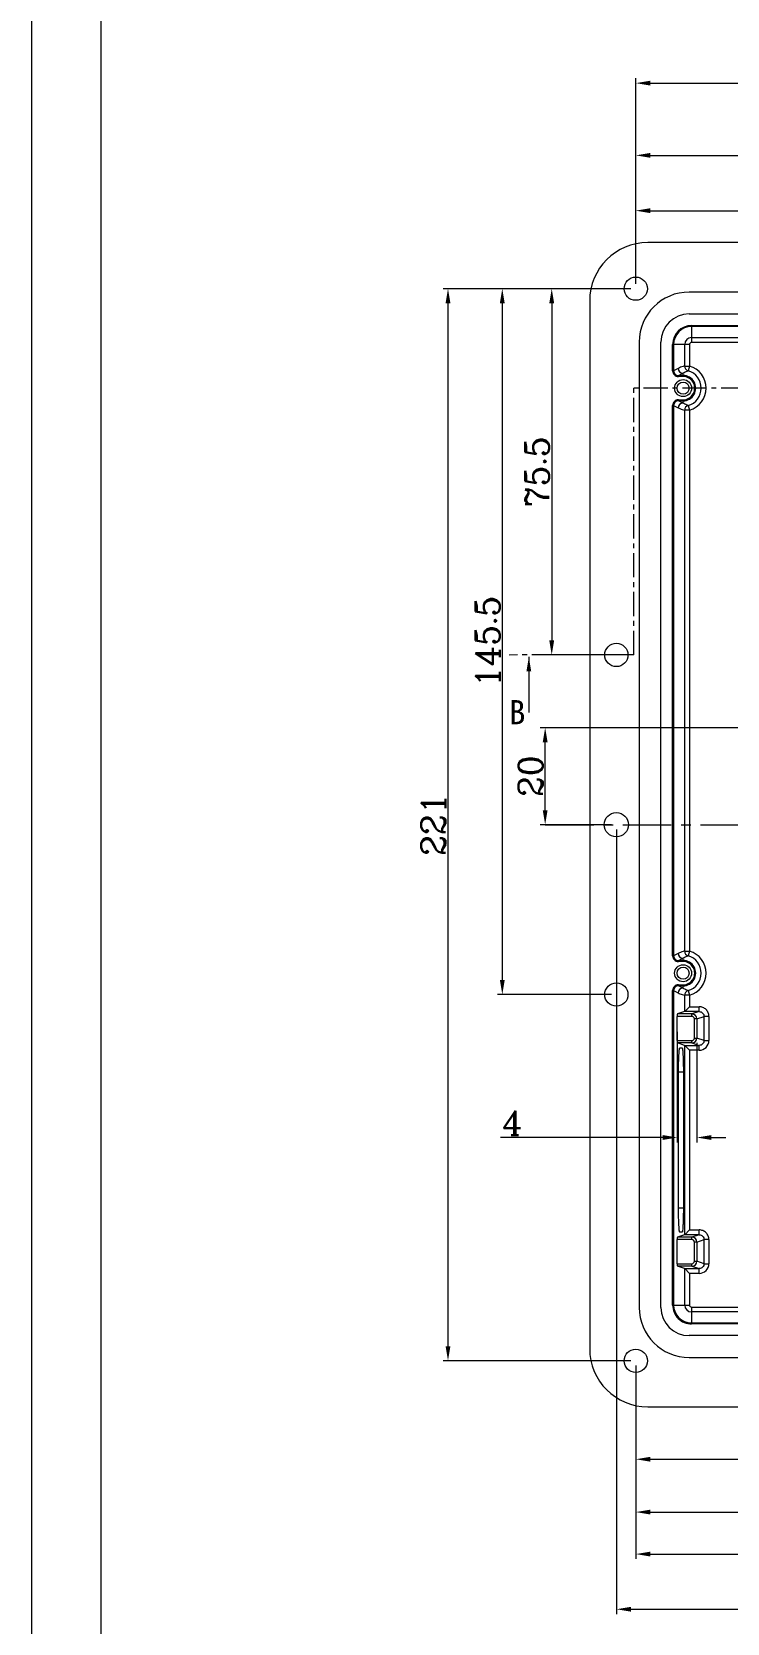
# Model space of a CAD drawing. Header units: millimetres. Extents: x 319 to 1143, y 285 to 1456.
# Drawn here: x 319.3 to 462.6, y 545.5 to 873.5 of the extents above; entities that cross this region are included whole.
import ezdxf

# ---------------------------------------------------------------- set-up
doc = ezdxf.new("R2010")
doc.units = ezdxf.units.MM
doc.linetypes.add('CENTERX2', pattern=[4, 2.5, -0.5, 0.5, -0.5])
doc.layers.add('标柱线', color=3, linetype='Continuous', lineweight=13)
doc.styles.add('ROMANC', font='romanc.shx', dxfattribs={"bigfont": 'gbcbig.shx'})
doc.styles.get("Standard").update_dxf_attribs({"font": ''})
doc.styles.get('Standard').set_extended_font_data('SimSun')
doc.dimstyles.new('YanXiu', dxfattribs={"dimtxt": 2.5, "dimasz": 2.2, "dimexe": 0.66, "dimexo": 0, "dimgap": 0.66, "dimtad": 0, "dimdec": 1, "dimdsep": 46, "dimtxsty": 'ROMANC', "dimcen": 0, "dimclrd": 3, "dimclre": 3, "dimclrt": 42, "dimazin": 2, "dimtfac": 1, "dimtdec": 1, "dimtofl": 0, "dimtmove": 0, "dimatfit": 3, "dimfxl": 1, "dimlwd": 5, "dimlwe": 5, "dimarcsym": 0})

# ---------------------------------------------------------------- blocks, each defined once
blk = doc.blocks.new('*D66')
at = {"layer": 'Defpoints', "color": 0, "transparency": 16777216}
for p in [(519.25, 836.67), (519.25, 824.59), (443.75, 820.59)]:
    blk.add_point(p, dxfattribs=at)
at = {"layer": '标柱线', "color": 3, "lineweight": 5, "transparency": 16777216}
for p, q in [((443.75, 821.59), (443.75, 837.67)), ((446.75, 836.67), (516.25, 836.67)), ((519.25, 825.59), (519.25, 837.67))]:
    blk.add_line(p, q, dxfattribs=at)
at = {"layer": '标柱线', "color": 3, "transparency": 16777216}
for points in [[(446.75, 837.17), (446.75, 836.17), (443.75, 836.67)], [(516.25, 836.17), (516.25, 837.17), (519.25, 836.67)]]:
    blk.add_solid(points, dxfattribs=at)
at = {"layer": '标柱线', "color": 42, "lineweight": 0, "transparency": 16777216, "insert": (481.5, 839.67), "char_height": 5, "attachment_point": 5, "rotation": 360, "style": 'ROMANC'}
blk.add_mtext('75.5', dxfattribs=at)
blk = doc.blocks.new('*D67')
at = {"layer": 'Defpoints', "color": 0, "transparency": 16777216}
for p in [(589.25, 848.07), (589.25, 824.59), (443.75, 820.59)]:
    blk.add_point(p, dxfattribs=at)
at = {"layer": '标柱线', "color": 3, "lineweight": 5, "transparency": 16777216}
for p, q in [((443.75, 821.59), (443.75, 849.07)), ((446.75, 848.07), (586.25, 848.07)), ((589.25, 825.59), (589.25, 849.07))]:
    blk.add_line(p, q, dxfattribs=at)
at = {"layer": '标柱线', "color": 3, "transparency": 16777216}
for points in [[(446.75, 848.57), (446.75, 847.57), (443.75, 848.07)], [(586.25, 847.57), (586.25, 848.57), (589.25, 848.07)]]:
    blk.add_solid(points, dxfattribs=at)
at = {"layer": '标柱线', "color": 42, "lineweight": 0, "transparency": 16777216, "insert": (516.5, 851.07), "char_height": 5, "attachment_point": 5, "rotation": 360, "style": 'ROMANC'}
blk.add_mtext('145.5', dxfattribs=at)
blk = doc.blocks.new('*D68')
at = {"layer": 'Defpoints', "color": 0, "transparency": 16777216}
for p in [(664.75, 862.96), (443.75, 821.59), (664.75, 820.59)]:
    blk.add_point(p, dxfattribs=at)
at = {"layer": '标柱线', "color": 3, "lineweight": 5, "transparency": 16777216}
for p, q in [((443.75, 822.59), (443.75, 863.96)), ((446.75, 862.96), (661.75, 862.96)), ((664.75, 821.59), (664.75, 863.96))]:
    blk.add_line(p, q, dxfattribs=at)
at = {"layer": '标柱线', "color": 3, "transparency": 16777216}
for points in [[(446.75, 863.46), (446.75, 862.46), (443.75, 862.96)], [(661.75, 862.46), (661.75, 863.46), (664.75, 862.96)]]:
    blk.add_solid(points, dxfattribs=at)
at = {"layer": '标柱线', "color": 42, "lineweight": 0, "transparency": 16777216, "insert": (554.25, 865.96), "char_height": 5, "attachment_point": 5, "rotation": 360, "style": 'ROMANC'}
blk.add_mtext('221', dxfattribs=at)
blk = doc.blocks.new('*D69')
at = {"layer": 'Defpoints', "color": 0, "transparency": 16777216}
for p in [(443.75, 599.59), (524.25, 595.59), (524.25, 579.3)]:
    blk.add_point(p, dxfattribs=at)
at = {"layer": '标柱线', "color": 3, "lineweight": 5, "transparency": 16777216}
for p, q in [((443.75, 598.59), (443.75, 578.3)), ((524.25, 594.59), (524.25, 578.3)), ((446.75, 579.3), (521.25, 579.3))]:
    blk.add_line(p, q, dxfattribs=at)
at = {"layer": '标柱线', "color": 3, "transparency": 16777216}
for points in [[(446.75, 579.8), (446.75, 578.8), (443.75, 579.3)], [(521.25, 578.8), (521.25, 579.8), (524.25, 579.3)]]:
    blk.add_solid(points, dxfattribs=at)
at = {"layer": '标柱线', "color": 42, "lineweight": 0, "transparency": 16777216, "insert": (484, 582.3), "char_height": 5, "attachment_point": 5, "rotation": 360, "style": 'ROMANC'}
blk.add_mtext('80.5', dxfattribs=at)
blk = doc.blocks.new('*D70')
at = {"layer": 'Defpoints', "color": 0, "transparency": 16777216}
for p in [(443.75, 599.59), (604.25, 595.59), (604.25, 568.41)]:
    blk.add_point(p, dxfattribs=at)
at = {"layer": '标柱线', "color": 3, "lineweight": 5, "transparency": 16777216}
for p, q in [((443.75, 598.59), (443.75, 567.41)), ((604.25, 594.59), (604.25, 567.41)), ((446.75, 568.41), (601.25, 568.41))]:
    blk.add_line(p, q, dxfattribs=at)
at = {"layer": '标柱线', "color": 3, "transparency": 16777216}
for points in [[(446.75, 568.91), (446.75, 567.91), (443.75, 568.41)], [(601.25, 567.91), (601.25, 568.91), (604.25, 568.41)]]:
    blk.add_solid(points, dxfattribs=at)
at = {"layer": '标柱线', "color": 42, "lineweight": 0, "transparency": 16777216, "insert": (524, 571.41), "char_height": 5, "attachment_point": 5, "rotation": 360, "style": 'ROMANC'}
blk.add_mtext('160.5', dxfattribs=at)
blk = doc.blocks.new('*D71')
at = {"layer": 'Defpoints', "color": 0, "transparency": 16777216}
for p in [(443.75, 599.59), (664.75, 599.59), (664.75, 559.75)]:
    blk.add_point(p, dxfattribs=at)
at = {"layer": '标柱线', "color": 3, "lineweight": 5, "transparency": 16777216}
for p, q in [((443.75, 598.59), (443.75, 558.75)), ((664.75, 598.59), (664.75, 558.75)), ((446.75, 559.75), (661.75, 559.75))]:
    blk.add_line(p, q, dxfattribs=at)
at = {"layer": '标柱线', "color": 3, "transparency": 16777216}
for points in [[(446.75, 560.25), (446.75, 559.25), (443.75, 559.75)], [(661.75, 559.25), (661.75, 560.25), (664.75, 559.75)]]:
    blk.add_solid(points, dxfattribs=at)
at = {"layer": '标柱线', "color": 42, "lineweight": 0, "transparency": 16777216, "insert": (554.25, 562.75), "char_height": 5, "attachment_point": 5, "rotation": 360, "style": 'ROMANC'}
blk.add_mtext('221', dxfattribs=at)
blk = doc.blocks.new('*D72')
at = {"layer": 'Defpoints', "color": 0, "transparency": 16777216}
for p in [(443.75, 820.59), (426.43, 745.09), (439.75, 745.09)]:
    blk.add_point(p, dxfattribs=at)
at = {"layer": '标柱线', "color": 3, "lineweight": 5, "transparency": 16777216}
for p, q in [((442.75, 820.59), (425.43, 820.59)), ((426.43, 817.59), (426.43, 748.09)), ((438.75, 745.09), (425.43, 745.09))]:
    blk.add_line(p, q, dxfattribs=at)
at = {"layer": '标柱线', "color": 3, "transparency": 16777216}
for points in [[(426.93, 817.59), (425.93, 817.59), (426.43, 820.59)], [(425.93, 748.09), (426.93, 748.09), (426.43, 745.09)]]:
    blk.add_solid(points, dxfattribs=at)
at = {"layer": '标柱线', "color": 42, "lineweight": 0, "transparency": 16777216, "insert": (423.43, 782.84), "char_height": 5, "attachment_point": 5, "rotation": 90, "style": 'ROMANC'}
blk.add_mtext('75.5', dxfattribs=at)
blk = doc.blocks.new('*D73')
at = {"layer": 'Defpoints', "color": 0, "transparency": 16777216}
for p in [(443.75, 820.59), (416.24, 675.09), (439.75, 675.09)]:
    blk.add_point(p, dxfattribs=at)
at = {"layer": '标柱线', "color": 3, "lineweight": 5, "transparency": 16777216}
for p, q in [((442.75, 820.59), (415.24, 820.59)), ((416.24, 817.59), (416.24, 678.09)), ((438.75, 675.09), (415.24, 675.09))]:
    blk.add_line(p, q, dxfattribs=at)
at = {"layer": '标柱线', "color": 3, "transparency": 16777216}
for points in [[(416.74, 817.59), (415.74, 817.59), (416.24, 820.59)], [(415.74, 678.09), (416.74, 678.09), (416.24, 675.09)]]:
    blk.add_solid(points, dxfattribs=at)
at = {"layer": '标柱线', "color": 42, "lineweight": 0, "transparency": 16777216, "insert": (413.24, 747.84), "char_height": 5, "attachment_point": 5, "rotation": 90, "style": 'ROMANC'}
blk.add_mtext('145.5', dxfattribs=at)
blk = doc.blocks.new('*D74')
at = {"layer": 'Defpoints', "color": 0, "transparency": 16777216}
for p in [(443.75, 820.59), (405.05, 599.59), (443.75, 599.59)]:
    blk.add_point(p, dxfattribs=at)
at = {"layer": '标柱线', "color": 3, "lineweight": 5, "transparency": 16777216}
for p, q in [((442.75, 820.59), (404.05, 820.59)), ((405.05, 817.59), (405.05, 602.59)), ((442.75, 599.59), (404.05, 599.59))]:
    blk.add_line(p, q, dxfattribs=at)
at = {"layer": '标柱线', "color": 3, "transparency": 16777216}
for points in [[(405.55, 817.59), (404.55, 817.59), (405.05, 820.59)], [(404.55, 602.59), (405.55, 602.59), (405.05, 599.59)]]:
    blk.add_solid(points, dxfattribs=at)
at = {"layer": '标柱线', "color": 42, "lineweight": 0, "transparency": 16777216, "insert": (402.05, 710.09), "char_height": 5, "attachment_point": 5, "rotation": 90, "style": 'ROMANC'}
blk.add_mtext('221', dxfattribs=at)
blk = doc.blocks.new('*D75')
at = {"layer": 'Defpoints', "color": 0, "transparency": 16777216}
for p in [(668.75, 730.09), (439.75, 710.09), (668.75, 548.38)]:
    blk.add_point(p, dxfattribs=at)
at = {"layer": '标柱线', "color": 3, "lineweight": 5, "transparency": 16777216}
for p, q in [((668.75, 729.09), (668.75, 547.38)), ((439.75, 709.09), (439.75, 547.38)), ((442.75, 548.38), (665.75, 548.38))]:
    blk.add_line(p, q, dxfattribs=at)
at = {"layer": '标柱线', "color": 3, "transparency": 16777216}
for points in [[(442.75, 548.88), (442.75, 547.88), (439.75, 548.38)], [(665.75, 547.88), (665.75, 548.88), (668.75, 548.38)]]:
    blk.add_solid(points, dxfattribs=at)
at = {"layer": '标柱线', "color": 42, "lineweight": 0, "transparency": 16777216, "insert": (554.25, 551.38), "char_height": 5, "attachment_point": 5, "rotation": 360, "style": 'ROMANC'}
blk.add_mtext('229', dxfattribs=at)
blk = doc.blocks.new('*D76')
at = {"layer": 'Defpoints', "color": 0, "transparency": 16777216}
for p in [(425.08, 730.09), (668.75, 730.09), (439.75, 710.09)]:
    blk.add_point(p, dxfattribs=at)
at = {"layer": '标柱线', "color": 3, "lineweight": 5, "transparency": 16777216}
for p, q in [((667.75, 730.09), (424.08, 730.09)), ((425.08, 713.09), (425.08, 727.09)), ((438.75, 710.09), (424.08, 710.09))]:
    blk.add_line(p, q, dxfattribs=at)
at = {"layer": '标柱线', "color": 3, "transparency": 16777216}
for points in [[(425.58, 727.09), (424.58, 727.09), (425.08, 730.09)], [(424.58, 713.09), (425.58, 713.09), (425.08, 710.09)]]:
    blk.add_solid(points, dxfattribs=at)
at = {"layer": '标柱线', "color": 42, "lineweight": 0, "transparency": 16777216, "insert": (422.08, 720.09), "char_height": 5, "attachment_point": 5, "rotation": 90, "style": 'ROMANC'}
blk.add_mtext('20', dxfattribs=at)
blk = doc.blocks.new('*D78')
at = {"layer": 'Defpoints', "color": 0, "transparency": 16777216}
for p in [(452.3, 668.38), (456.33, 666.11), (456.33, 645.62)]:
    blk.add_point(p, dxfattribs=at)
at = {"layer": '标柱线', "color": 3, "lineweight": 5, "transparency": 16777216}
for p, q in [((452.3, 667.38), (452.3, 644.62)), ((456.33, 665.11), (456.33, 644.62)), ((449.3, 645.62), (415.89, 645.62)), ((459.33, 645.62), (462.33, 645.62))]:
    blk.add_line(p, q, dxfattribs=at)
at = {"layer": '标柱线', "color": 3, "transparency": 16777216}
for points in [[(449.3, 645.12), (449.3, 646.12), (452.3, 645.62)], [(459.33, 646.12), (459.33, 645.12), (456.33, 645.62)]]:
    blk.add_solid(points, dxfattribs=at)
at = {"layer": '标柱线', "color": 42, "lineweight": 0, "transparency": 16777216, "insert": (418.29, 648.62), "char_height": 5, "attachment_point": 5, "rotation": 360, "style": 'ROMANC'}
blk.add_mtext('4', dxfattribs=at)

msp = doc.modelspace()

# ---------------------------------------------------------------- linework, layer by layer
at = {"color": 0, "lineweight": 0}
for p, q in [((319.27, 285.24), (319.27, 1455.57)), ((333.58, 299.5), (333.58, 1441.31))]:
    msp.add_line(p, q, dxfattribs=at)
at = {"color": 0, "linetype": 'Continuous', "lineweight": 0}
for p, q in [((662.25, 830.09), (446.25, 830.09)), ((434.25, 818.09), (434.25, 602.09)), ((653.75, 819.89), (454.75, 819.89)), ((454.75, 815.39), (522.6, 815.39)), ((455.25, 812.99), (455.25, 809.52)), ((455.25, 812.99), (523.72, 812.99)), ((575.65, 812.79), (455.25, 812.79)), ((455.25, 810.51), (574.7, 810.51)), ((444.45, 809.59), (444.45, 610.59)), ((448.95, 610.59), (448.95, 809.59)), ((451.35, 803.69), (451.35, 809.09)), ((454.83, 809.09), (451.35, 809.09)), ((451.55, 809.09), (451.55, 803.69)), ((453.83, 804.64), (453.83, 809.09)), ((454.83, 809.09), (454.83, 804.64)), ((574.7, 809.52), (455.25, 809.52)), ((451.35, 803.69), (451.55, 803.69)), ((452.5, 804.17), (451.55, 803.69)), ((453.83, 804.64), (454.83, 804.64)), ((454.83, 804.64), (454.55, 803.68)), ((452.55, 802.7), (453.5, 803.17)), ((452.55, 802.7), (452.55, 802.5)), ((452.55, 802.7), (453.5, 802.7)), ((453.5, 802.5), (452.55, 802.5)), ((453.5, 802.5), (453.5, 803.17)), ((452.55, 797.69), (452.55, 797.49)), ((452.55, 797.69), (453.5, 797.69)), ((453.5, 797.01), (452.55, 797.49)), ((453.5, 797.49), (452.55, 797.49)), ((453.5, 797.01), (453.5, 797.69)), ((451.35, 683.09), (451.35, 796.49)), ((451.55, 796.49), (451.35, 796.49)), ((451.55, 796.49), (451.55, 683.09)), ((451.55, 796.49), (452.5, 796.01)), ((453.83, 684.04), (453.83, 795.54)), ((454.83, 795.54), (453.83, 795.54)), ((454.55, 796.5), (454.83, 795.54)), ((454.83, 795.54), (454.83, 684.04)), ((451.35, 683.09), (451.55, 683.09)), ((452.5, 683.57), (451.55, 683.09)), ((452.55, 682.1), (453.5, 682.57)), ((453.5, 681.9), (453.5, 682.57)), ((453.83, 684.04), (454.83, 684.04)), ((454.83, 684.04), (454.55, 683.08)), ((452.55, 682.1), (452.55, 681.9)), ((452.55, 682.1), (453.5, 682.1)), ((453.5, 681.9), (452.55, 681.9)), ((451.35, 611.09), (451.35, 675.89)), ((451.55, 675.89), (451.35, 675.89)), ((451.55, 675.89), (451.55, 611.09)), ((451.55, 675.89), (452.5, 675.41)), ((452.55, 677.09), (452.55, 676.89)), ((452.55, 677.09), (453.5, 677.09)), ((453.5, 676.41), (452.55, 676.89)), ((453.5, 676.89), (452.55, 676.89)), ((453.5, 676.41), (453.5, 677.09)), ((454.55, 675.9), (454.83, 674.94)), ((453.83, 671.57), (453.83, 674.94)), ((454.83, 674.94), (453.83, 674.94)), ((453.83, 671.57), (454.83, 672.57)), ((454.83, 674.94), (454.83, 672.57)), ((454.83, 672.57), (456.82, 672.57)), ((456.82, 671.57), (456.82, 672.57)), ((452.3, 665.61), (452.3, 670.58)), ((455.33, 670.58), (452.3, 670.58)), ((453.82, 671.57), (452.33, 671.08)), ((455.33, 671.08), (452.33, 671.08)), ((456.82, 671.57), (453.82, 671.57)), ((456.82, 671.57), (455.33, 671.08)), ((455.33, 670.58), (455.33, 671.08)), ((455.83, 666.1), (455.83, 670.08)), ((456.33, 670.08), (455.83, 670.08)), ((456.33, 670.08), (457.83, 670.57)), ((456.33, 670.08), (456.33, 666.11)), ((457.83, 665.61), (457.83, 670.57)), ((458.83, 670.57), (457.83, 670.57)), ((458.83, 670.57), (458.83, 665.61)), ((455.83, 666.11), (456.33, 666.11)), ((457.83, 665.61), (456.33, 666.11)), ((452.3, 665.61), (455.33, 665.61)), ((453.82, 664.61), (452.33, 665.11)), ((455.33, 665.11), (452.33, 665.11)), ((452.83, 664.09), (453.3, 664.09)), ((453.82, 664.61), (456.82, 664.61)), ((453.83, 625.57), (453.83, 664.61)), ((453.83, 664.61), (454.83, 663.61)), ((454.83, 663.61), (454.83, 626.57)), ((456.82, 663.61), (454.83, 663.61)), ((455.33, 665.11), (455.33, 665.61)), ((455.33, 665.11), (456.82, 664.61)), ((456.82, 663.61), (456.82, 664.61)), ((457.83, 665.61), (458.83, 665.61)), ((452.57, 631.09), (452.57, 659.09)), ((453.56, 659.09), (452.57, 659.09)), ((453.56, 659.09), (453.56, 631.09)), ((452.57, 631.09), (453.56, 631.09)), ((453.83, 625.57), (454.83, 626.57)), ((454.83, 626.57), (456.82, 626.57)), ((456.82, 625.57), (456.82, 626.57)), ((452.3, 619.61), (452.3, 624.58)), ((455.33, 624.58), (452.3, 624.58)), ((453.82, 625.57), (452.33, 625.08)), ((455.33, 625.08), (452.33, 625.08)), ((453.3, 626.09), (452.83, 626.09)), ((456.82, 625.57), (453.82, 625.57)), ((456.82, 625.57), (455.33, 625.08)), ((455.33, 624.58), (455.33, 625.08)), ((455.83, 620.1), (455.83, 624.08)), ((456.33, 624.08), (455.83, 624.08)), ((456.33, 624.08), (457.83, 624.57)), ((456.33, 624.08), (456.33, 620.11)), ((457.83, 619.61), (457.83, 624.57)), ((458.83, 624.57), (457.83, 624.57)), ((458.83, 624.57), (458.83, 619.61)), ((455.83, 620.11), (456.33, 620.11)), ((457.83, 619.61), (456.33, 620.11)), ((452.3, 619.61), (455.33, 619.61)), ((453.82, 618.61), (452.33, 619.11)), ((455.33, 619.11), (452.33, 619.11)), ((453.82, 618.61), (456.82, 618.61)), ((453.83, 618.61), (454.83, 617.61)), ((453.83, 611.09), (453.83, 618.61)), ((454.83, 617.61), (454.83, 611.09)), ((456.82, 617.61), (454.83, 617.61)), ((455.33, 619.11), (455.33, 619.61)), ((455.33, 619.11), (456.82, 618.61)), ((456.82, 617.61), (456.82, 618.61)), ((457.83, 619.61), (458.83, 619.61)), ((451.35, 611.09), (454.83, 611.09)), ((455.25, 610.67), (455.25, 607.19)), ((455.25, 610.67), (519.7, 610.67)), ((519.7, 609.67), (455.25, 609.67)), ((455.25, 607.39), (520.65, 607.39)), ((520.65, 607.19), (455.25, 607.19)), ((552.6, 604.79), (454.75, 604.79)), ((454.75, 600.29), (653.75, 600.29)), ((446.25, 590.09), (662.25, 590.09))]:
    msp.add_line(p, q, dxfattribs=at)
for centre, radius in [((443.75, 820.59), 2.4), ((453.5, 800.09), 1.75), ((453.5, 800.09), 1.25), ((439.75, 745.09), 2.4), ((439.75, 710.09), 2.5), ((453.5, 679.49), 1.75), ((453.5, 679.49), 1.25), ((439.75, 675.09), 2.4), ((443.75, 599.59), 2.4)]:
    msp.add_circle(centre, radius, dxfattribs=at)
for centre, radius, start, end in [((446.25, 818.09), 12, 90, 180), ((454.75, 809.59), 10.3, 90, 180), ((454.75, 809.59), 5.8, 90, 180), ((455.25, 809.09), 3.9, 90.0007, 180.0007), ((455.25, 809.09), 3.7, 90, 180), ((455.25, 809.09), 1.42, 90, 180), ((455.25, 809.09), 0.425, 90.0001, 180.0002), ((452.55, 803.69), 1.2, 180.0289, 270.0479), ((452.55, 803.69), 0.999, 180.0084, 270.0731), ((453.5, 804.17), 1, 180.0652, 269.8748), ((454.83, 804.64), 1, 180.0202, 253.6772), ((453.5, 800.09), 3.74, 286.2283, 73.776), ((453.5, 800.09), 4.74, 286.2242, 73.7758), ((453.5, 800.09), 2.61, 270, 90.0004), ((453.5, 800.09), 2.41, 270, 90.0014), ((452.55, 796.49), 0.999, 89.9204, 179.997), ((453.5, 796.01), 1, 90.1241, 179.9348), ((454.83, 795.54), 1, 106.3227, 179.9726), ((452.55, 683.09), 1.2, 180.0271, 270.0474), ((452.55, 683.09), 0.999, 180.0084, 270.0731), ((453.5, 683.57), 1, 180.0652, 269.8748), ((454.83, 684.04), 1, 180.037, 253.6774), ((453.5, 679.49), 3.74, 286.2281, 73.776), ((453.5, 679.49), 4.74, 286.2242, 73.7758), ((453.5, 679.49), 2.61, 270, 90.0004), ((453.5, 679.49), 2.41, 270, 90.0014), ((452.55, 675.89), 0.999, 89.9204, 179.997), ((453.5, 675.41), 1, 90.1241, 179.9348), ((454.83, 674.94), 1, 106.3227, 179.9726), ((455.33, 670.08), 1, 0.026, 89.9596), ((455.33, 670.08), 0.5, 0.0773, 90.0836), ((455.33, 666.11), 1, 270.0261, 359.9739), ((455.33, 666.11), 0.5, 269.9436, 359.9497), ((456.83, 665.61), 2, 269.9509, 359.9616), ((455.33, 624.08), 1, 0.026, 89.9596), ((455.33, 624.08), 0.5, 0.0773, 90.0836), ((455.33, 620.11), 1, 270.0261, 359.9739), ((455.33, 620.11), 0.5, 269.9436, 359.9497), ((456.83, 619.61), 2, 269.9509, 359.9616), ((454.75, 610.59), 10.3, 180, 270), ((454.75, 610.59), 5.8, 180, 270), ((455.25, 611.09), 3.9, 179.9991, 270.0007), ((455.25, 611.09), 3.7, 180, 270), ((455.25, 611.09), 1.42, 180, 270), ((455.25, 611.09), 0.425, 180.0002, 270.0002), ((446.25, 602.09), 12, 180, 270)]:
    msp.add_arc(centre, radius, start, end, dxfattribs=at)
for centre, major_axis, start_param, end_param in [((452.33, 670.58), (0, 0.5), 0.017453, 1.570796), ((452.33, 665.61), (0, 0.5), 1.570796, 3.124139), ((453.82, 663.61), (0, 1), 6.230825, 6.265732), ((452.33, 624.58), (0, 0.5), 0.017453, 1.570796), ((453.82, 626.57), (0, 1), 3.159046, 3.193953), ((452.33, 619.61), (0, 0.5), 1.570796, 3.124139), ((453.82, 617.61), (0, 1), 6.230825, 6.265732)]:
    msp.add_ellipse(centre, major_axis=major_axis, ratio=0.052408, start_param=start_param, end_param=end_param, dxfattribs=at)
for points, knots in [([(453.83, 804.64), (453.72, 804.62), (453.26, 804.5), (452.82, 804.33), (452.5, 804.17)], [0, 0, 0, 0, 0.242657, 1, 1, 1, 1]), ([(453.5, 803.17), (453.58, 803.23), (453.91, 803.43), (454.27, 803.59), (454.55, 803.68)], [0, 0, 0, 0, 0.25481, 1, 1, 1, 1]), ([(452.55, 797.69), (452.39, 797.68), (452.08, 797.63), (451.68, 797.36), (451.41, 796.96), (451.35, 796.64), (451.35, 796.49)], [0, 0, 0, 0, 0.250086, 0.500015, 0.749947, 1, 1, 1, 1]), ([(452.5, 796.01), (452.61, 795.96), (453.04, 795.76), (453.49, 795.62), (453.83, 795.54)], [0, 0, 0, 0, 0.258625, 1, 1, 1, 1]), ([(454.55, 796.5), (454.46, 796.53), (454.09, 796.67), (453.74, 796.85), (453.5, 797.01)], [0, 0, 0, 0, 0.246586, 1, 1, 1, 1]), ([(453.83, 684.04), (453.72, 684.02), (453.26, 683.9), (452.82, 683.73), (452.5, 683.57)], [0, 0, 0, 0, 0.242657, 1, 1, 1, 1]), ([(453.5, 682.57), (453.58, 682.63), (453.91, 682.83), (454.27, 682.99), (454.55, 683.08)], [0, 0, 0, 0, 0.25481, 1, 1, 1, 1]), ([(452.55, 677.09), (452.39, 677.08), (452.08, 677.03), (451.68, 676.76), (451.41, 676.36), (451.35, 676.04), (451.35, 675.89)], [0, 0, 0, 0, 0.250086, 0.500015, 0.749947, 1, 1, 1, 1]), ([(454.55, 675.9), (454.46, 675.93), (454.09, 676.07), (453.74, 676.25), (453.5, 676.41)], [0, 0, 0, 0, 0.246586, 1, 1, 1, 1]), ([(452.5, 675.41), (452.61, 675.36), (453.04, 675.16), (453.49, 675.02), (453.83, 674.94)], [0, 0, 0, 0, 0.258624, 1, 1, 1, 1]), ([(458.83, 670.57), (458.82, 670.83), (458.72, 671.36), (458.27, 672.02), (457.61, 672.47), (457.08, 672.57), (456.82, 672.57)], [0, 0, 0, 0, 0.250011, 0.499982, 0.74997, 1, 1, 1, 1]), ([(456.82, 671.57), (457.08, 671.57), (457.61, 671.36), (457.83, 670.83), (457.83, 670.57)], [0, 0, 0, 0, 0.500117, 1, 1, 1, 1]), ([(452.57, 659.09), (452.57, 659.42), (452.57, 660.06), (452.58, 660.98), (452.61, 661.84), (452.64, 662.58), (452.68, 663.2), (452.71, 663.61), (452.75, 663.86), (452.77, 663.98), (452.79, 664.05), (452.82, 664.09), (452.83, 664.09)], [0, 0, 0, 0, 0.19425, 0.381166, 0.553297, 0.704233, 0.828164, 0.920458, 0.953666, 0.977852, 0.993005, 1, 1, 1, 1]), ([(453.3, 664.09), (453.31, 664.09), (453.34, 664.05), (453.35, 663.98), (453.38, 663.86), (453.41, 663.61), (453.45, 663.2), (453.49, 662.58), (453.52, 661.84), (453.54, 660.98), (453.56, 660.06), (453.56, 659.42), (453.56, 659.09)], [0, 0, 0, 0, 0.006993, 0.022147, 0.046334, 0.079543, 0.171835, 0.295767, 0.446702, 0.618833, 0.80575, 1, 1, 1, 1]), ([(457.83, 665.61), (457.83, 665.35), (457.61, 664.82), (457.08, 664.61), (456.82, 664.61)], [0, 0, 0, 0, 0.499317, 1, 1, 1, 1]), ([(452.83, 626.09), (452.82, 626.09), (452.79, 626.13), (452.77, 626.2), (452.75, 626.32), (452.71, 626.57), (452.68, 626.98), (452.64, 627.6), (452.61, 628.35), (452.58, 629.2), (452.57, 630.13), (452.57, 630.76), (452.57, 631.09)], [0, 0, 0, 0, 0.006993, 0.022147, 0.046335, 0.079543, 0.171836, 0.295767, 0.446703, 0.618834, 0.80575, 1, 1, 1, 1]), ([(453.56, 631.09), (453.56, 630.76), (453.56, 630.13), (453.54, 629.2), (453.52, 628.35), (453.49, 627.6), (453.45, 626.98), (453.41, 626.57), (453.38, 626.32), (453.35, 626.2), (453.34, 626.13), (453.31, 626.09), (453.3, 626.09)], [0, 0, 0, 0, 0.19425, 0.381166, 0.553297, 0.704233, 0.828164, 0.920458, 0.953666, 0.977852, 0.993005, 1, 1, 1, 1]), ([(458.83, 624.57), (458.82, 624.83), (458.72, 625.36), (458.27, 626.02), (457.61, 626.47), (457.08, 626.57), (456.82, 626.57)], [0, 0, 0, 0, 0.250011, 0.499982, 0.74997, 1, 1, 1, 1]), ([(456.82, 625.57), (457.08, 625.57), (457.61, 625.36), (457.83, 624.83), (457.83, 624.57)], [0, 0, 0, 0, 0.500117, 1, 1, 1, 1]), ([(457.83, 619.61), (457.83, 619.35), (457.61, 618.82), (457.08, 618.61), (456.82, 618.61)], [0, 0, 0, 0, 0.499317, 1, 1, 1, 1])]:
    msp.add_open_spline(points, degree=3, knots=knots, dxfattribs=at)
at = {"layer": '标柱线', "color": 0, "linetype": 'CENTERX2', "lineweight": 0, "ltscale": 2}
for p, q in [((443.36, 745.09), (443.36, 800.09)), ((474.35, 800.09), (443.36, 800.09)), ((443.36, 745.09), (417.68, 745.08))]:
    msp.add_line(p, q, dxfattribs=at)
at = {"layer": '标柱线', "color": 0, "linetype": 'CENTERX2', "lineweight": 0, "ltscale": 4}
msp.add_line((425.08, 710.09), (607.4, 710.09), dxfattribs=at)

# ---------------------------------------------------------------- texts
at = {"color": 0, "linetype": 'Continuous', "lineweight": 0, "insert": (421.02, 735.79), "char_height": 5, "attachment_point": 3, "rotation": 360, "line_spacing_factor": 0.9}
msp.add_mtext('{\\fSimSun|b0|i0|c134|p2;B}', dxfattribs=at)

# ---------------------------------------------------------------- dimensions: what is measured, and where the dimension line sits
at = {"layer": '标柱线', "color": 0, "lineweight": 0}
for base, p1, p2, angle, picture, middle in [((664.75, 862.96), (443.75, 821.59), (664.75, 820.59), 360, '*D68', (554.25, 865.96)), ((589.25, 848.07), (443.75, 820.59), (589.25, 824.59), 360, '*D67', (516.5, 851.07)), ((519.25, 836.67), (443.75, 820.59), (519.25, 824.59), 360, '*D66', (481.5, 839.67)), ((416.24, 675.09), (443.75, 820.59), (439.75, 675.09), 90, '*D73', (413.24, 747.84)), ((668.75, 548.38), (439.75, 710.09), (668.75, 730.09), 360, '*D75', (554.25, 551.38))]:
    dim = msp.add_linear_dim(base=base, p1=p1, p2=p2, angle=angle, dimstyle='YanXiu', override={"dimtxt": 5, "dimasz": 3, "dimexe": 1, "dimexo": 1, "dimgap": 0.5, "dimtad": 1, "dimarcsym": 2}, dxfattribs=at)
    dim.commit()
    dim.dimension.update_dxf_attribs({"geometry": picture, "text_midpoint": middle})
for base, p1, p2, angle, picture, middle in [((405.05, 599.59), (443.75, 820.59), (443.75, 599.59), 90, '*D74', (405.05, 710.09)), ((426.43, 745.09), (443.75, 820.59), (439.75, 745.09), 90, '*D72', (426.43, 782.84)), ((425.08, 730.09), (439.75, 710.09), (668.75, 730.09), 90, '*D76', (425.08, 720.09)), ((456.33, 645.62), (452.3, 668.38), (456.33, 666.11), 360, '*D78', (418.29, 645.62)), ((524.25, 579.3), (443.75, 599.59), (524.25, 595.59), 360, '*D69', (484, 579.3)), ((604.25, 568.41), (443.75, 599.59), (604.25, 595.59), 360, '*D70', (524, 568.41)), ((664.75, 559.75), (443.75, 599.59), (664.75, 599.59), 360, '*D71', (554.25, 559.75))]:
    dim = msp.add_linear_dim(base=base, p1=p1, p2=p2, angle=angle, dimstyle='YanXiu', override={"dimtxt": 5, "dimasz": 3, "dimexe": 1, "dimexo": 1, "dimgap": 0.5, "dimtad": 1, "dimarcsym": 2}, dxfattribs=at)
    dim.commit()
    dim.dimension.update_dxf_attribs({"geometry": picture, "text_midpoint": middle, "dimtype": 160})

# ---------------------------------------------------------------- leaders
msp.add_leader([(421.71, 744.7), (421.71, 733.22)], dimstyle='YanXiu', override={"dimtxt": 5, "dimasz": 3, "dimexe": 1, "dimexo": 1, "dimgap": 0.5, "dimtad": 0, "dimclrd": 0, "dimarcsym": 2}, dxfattribs=at)

doc.saveas('drawing.dxf')
